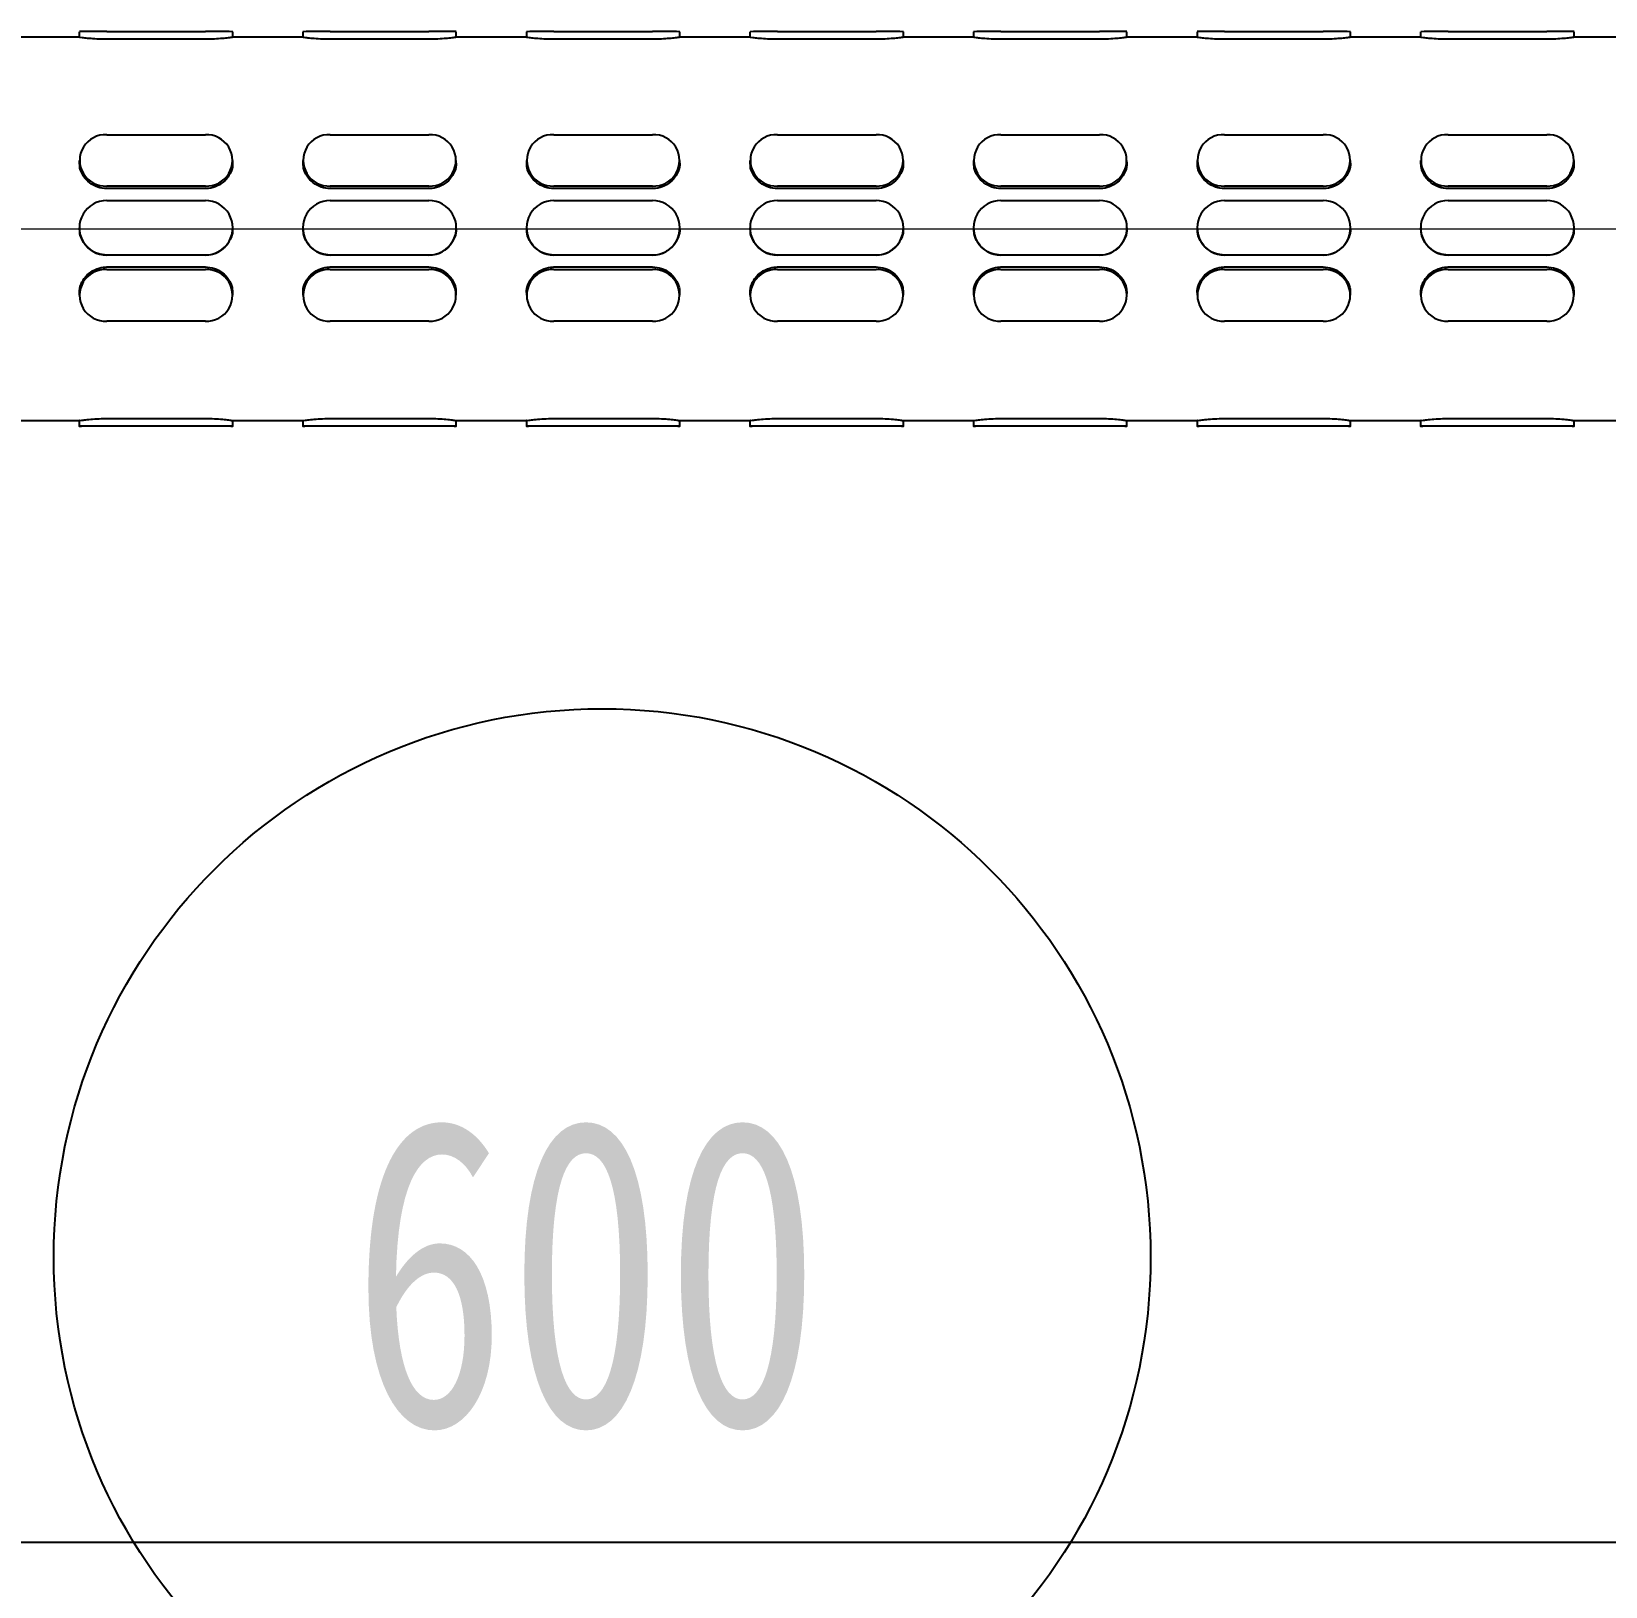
# Model space of a CAD drawing. Extents: x 0 to 951, y -2 to 427.
# Drawn here: x 173.77 to 191.73, y 97.62 to 115.36 of the extents above; entities that cross this region are included whole.
import ezdxf

# ---------------------------------------------------------------- set-up
doc = ezdxf.new("R2010")
doc.units = 0
doc.header["$LTSCALE"] = 23.1
doc.header["$MEASUREMENT"] = 0
doc.linetypes.add('CENTERX2', pattern=[20.32, 12.7, -2.54, 2.54, -2.54])
doc.layers.get('0').update_dxf_attribs({"linetype": 'CONTINUOUS'})
doc.layers.add('10', color=7, linetype='CONTINUOUS')
doc.styles.add('SLDTEXTSTYLE0', font='hyswlongfangsong.ttf')

msp = doc.modelspace()

# ---------------------------------------------------------------- linework, layer by layer
at = {"color": 7, "linetype": 'Continuous', "lineweight": 25}
for p, q in [((174.323, 115.298), (173.515, 115.298)), ((174.319, 115.36), (174.319, 115.297)), ((174.632, 115.362), (175.757, 115.362)), ((174.632, 115.277), (175.757, 115.277)), ((176.873, 115.298), (176.065, 115.298)), ((176.069, 115.297), (176.069, 115.36)), ((176.869, 115.36), (176.869, 115.297)), ((177.182, 115.362), (178.307, 115.362)), ((177.182, 115.277), (178.307, 115.277)), ((179.423, 115.298), (178.615, 115.298)), ((178.619, 115.297), (178.619, 115.36)), ((179.419, 115.36), (179.419, 115.297)), ((179.732, 115.362), (180.857, 115.362)), ((179.732, 115.277), (180.857, 115.277)), ((181.973, 115.298), (181.165, 115.298)), ((181.169, 115.297), (181.169, 115.36)), ((181.969, 115.36), (181.969, 115.297)), ((182.282, 115.362), (183.407, 115.362)), ((182.282, 115.277), (183.407, 115.277)), ((184.523, 115.298), (183.715, 115.298)), ((183.719, 115.297), (183.719, 115.36)), ((184.519, 115.36), (184.519, 115.297)), ((184.832, 115.362), (185.957, 115.362)), ((184.832, 115.277), (185.957, 115.277)), ((187.073, 115.298), (186.265, 115.298)), ((186.269, 115.297), (186.269, 115.36)), ((187.069, 115.36), (187.069, 115.297)), ((187.382, 115.362), (188.507, 115.362)), ((187.382, 115.277), (188.507, 115.277)), ((189.623, 115.298), (188.815, 115.298)), ((188.819, 115.297), (188.819, 115.36)), ((189.619, 115.36), (189.619, 115.297)), ((189.932, 115.362), (191.057, 115.362)), ((189.932, 115.277), (191.057, 115.277)), ((192.173, 115.298), (191.365, 115.298)), ((191.369, 115.297), (191.369, 115.36)), ((174.632, 114.185), (175.757, 114.185)), ((177.182, 114.185), (178.307, 114.185)), ((179.732, 114.185), (180.857, 114.185)), ((182.282, 114.185), (183.407, 114.185)), ((184.832, 114.185), (185.957, 114.185)), ((187.382, 114.185), (188.507, 114.185)), ((189.932, 114.185), (191.057, 114.185)), ((174.319, 113.892), (174.319, 113.87)), ((176.069, 113.87), (176.069, 113.892)), ((176.869, 113.892), (176.869, 113.87)), ((178.619, 113.87), (178.619, 113.892)), ((179.419, 113.892), (179.419, 113.87)), ((181.169, 113.87), (181.169, 113.892)), ((181.969, 113.892), (181.969, 113.87)), ((183.719, 113.87), (183.719, 113.892)), ((184.519, 113.892), (184.519, 113.87)), ((186.269, 113.87), (186.269, 113.892)), ((187.069, 113.892), (187.069, 113.87)), ((188.819, 113.87), (188.819, 113.892)), ((189.619, 113.892), (189.619, 113.87)), ((191.369, 113.87), (191.369, 113.892)), ((175.757, 113.599), (174.632, 113.599)), ((175.757, 113.57), (174.632, 113.57)), ((178.307, 113.599), (177.182, 113.599)), ((178.307, 113.57), (177.182, 113.57)), ((180.857, 113.599), (179.732, 113.599)), ((180.857, 113.57), (179.732, 113.57)), ((183.407, 113.599), (182.282, 113.599)), ((183.407, 113.57), (182.282, 113.57)), ((185.957, 113.599), (184.832, 113.599)), ((185.957, 113.57), (184.832, 113.57)), ((188.507, 113.599), (187.382, 113.599)), ((188.507, 113.57), (187.382, 113.57)), ((191.057, 113.599), (189.932, 113.599)), ((191.057, 113.57), (189.932, 113.57)), ((174.632, 113.436), (175.757, 113.436)), ((177.182, 113.436), (178.307, 113.436)), ((179.732, 113.436), (180.857, 113.436)), ((182.282, 113.436), (183.407, 113.436)), ((184.832, 113.436), (185.957, 113.436)), ((187.382, 113.436), (188.507, 113.436)), ((189.932, 113.436), (191.057, 113.436)), ((174.319, 113.123), (174.319, 113.123)), ((176.069, 113.123), (176.069, 113.123)), ((176.869, 113.123), (176.869, 113.123)), ((178.619, 113.123), (178.619, 113.123)), ((179.419, 113.123), (179.419, 113.123)), ((181.169, 113.123), (181.169, 113.123)), ((181.969, 113.123), (181.969, 113.123)), ((183.719, 113.123), (183.719, 113.123)), ((184.519, 113.123), (184.519, 113.123)), ((186.269, 113.123), (186.269, 113.123)), ((187.069, 113.123), (187.069, 113.123)), ((188.819, 113.123), (188.819, 113.123)), ((189.619, 113.123), (189.619, 113.123)), ((191.369, 113.123), (191.369, 113.123)), ((175.757, 112.811), (174.632, 112.811)), ((175.757, 112.81), (174.632, 112.81)), ((178.307, 112.811), (177.182, 112.811)), ((178.307, 112.81), (177.182, 112.81)), ((180.857, 112.811), (179.732, 112.811)), ((180.857, 112.81), (179.732, 112.81)), ((183.407, 112.811), (182.282, 112.811)), ((183.407, 112.81), (182.282, 112.81)), ((185.957, 112.811), (184.832, 112.811)), ((185.957, 112.81), (184.832, 112.81)), ((188.507, 112.811), (187.382, 112.811)), ((188.507, 112.81), (187.382, 112.81)), ((191.057, 112.811), (189.932, 112.811)), ((191.057, 112.81), (189.932, 112.81)), ((174.632, 112.676), (175.757, 112.676)), ((174.632, 112.647), (175.757, 112.647)), ((177.182, 112.676), (178.307, 112.676)), ((177.182, 112.647), (178.307, 112.647)), ((179.732, 112.676), (180.857, 112.676)), ((179.732, 112.647), (180.857, 112.647)), ((182.282, 112.676), (183.407, 112.676)), ((182.282, 112.647), (183.407, 112.647)), ((184.832, 112.676), (185.957, 112.676)), ((184.832, 112.647), (185.957, 112.647)), ((187.382, 112.676), (188.507, 112.676)), ((187.382, 112.647), (188.507, 112.647)), ((189.932, 112.676), (191.057, 112.676)), ((189.932, 112.647), (191.057, 112.647)), ((174.319, 112.374), (174.319, 112.353)), ((176.069, 112.353), (176.069, 112.374)), ((176.869, 112.374), (176.869, 112.353)), ((178.619, 112.353), (178.619, 112.374)), ((179.419, 112.374), (179.419, 112.353)), ((181.169, 112.353), (181.169, 112.374)), ((181.969, 112.374), (181.969, 112.353)), ((183.719, 112.353), (183.719, 112.374)), ((184.519, 112.374), (184.519, 112.353)), ((186.269, 112.353), (186.269, 112.374)), ((187.069, 112.374), (187.069, 112.353)), ((188.819, 112.353), (188.819, 112.374)), ((189.619, 112.374), (189.619, 112.353)), ((191.369, 112.353), (191.369, 112.374)), ((175.757, 112.059), (174.632, 112.059)), ((178.307, 112.059), (177.182, 112.059)), ((180.857, 112.059), (179.732, 112.059)), ((183.407, 112.059), (182.282, 112.059)), ((185.957, 112.059), (184.832, 112.059)), ((188.507, 112.059), (187.382, 112.059)), ((191.057, 112.059), (189.932, 112.059)), ((173.516, 110.923), (174.324, 110.923)), ((174.319, 110.924), (174.319, 110.861)), ((174.632, 110.947), (175.757, 110.947)), ((174.632, 110.862), (175.757, 110.862)), ((175.757, 110.859), (174.632, 110.859)), ((176.066, 110.923), (176.874, 110.923)), ((176.069, 110.861), (176.069, 110.924)), ((176.869, 110.924), (176.869, 110.861)), ((177.182, 110.947), (178.307, 110.947)), ((177.182, 110.862), (178.307, 110.862)), ((178.307, 110.859), (177.182, 110.859)), ((178.616, 110.923), (179.424, 110.923)), ((178.619, 110.861), (178.619, 110.924)), ((179.419, 110.924), (179.419, 110.861)), ((179.732, 110.947), (180.857, 110.947)), ((179.732, 110.862), (180.857, 110.862)), ((180.857, 110.859), (179.732, 110.859)), ((181.166, 110.923), (181.974, 110.923)), ((181.169, 110.861), (181.169, 110.924)), ((181.969, 110.924), (181.969, 110.861)), ((182.282, 110.947), (183.407, 110.947)), ((182.282, 110.862), (183.407, 110.862)), ((183.407, 110.859), (182.282, 110.859)), ((183.716, 110.923), (184.524, 110.923)), ((183.719, 110.861), (183.719, 110.924)), ((184.519, 110.924), (184.519, 110.861)), ((184.832, 110.947), (185.957, 110.947)), ((184.832, 110.862), (185.957, 110.862)), ((185.957, 110.859), (184.832, 110.859)), ((186.266, 110.923), (187.074, 110.923)), ((186.269, 110.861), (186.269, 110.924)), ((187.069, 110.924), (187.069, 110.861)), ((187.382, 110.947), (188.507, 110.947)), ((187.382, 110.862), (188.507, 110.862)), ((188.507, 110.859), (187.382, 110.859)), ((188.816, 110.923), (189.624, 110.923)), ((188.819, 110.861), (188.819, 110.924)), ((189.619, 110.924), (189.619, 110.861)), ((189.932, 110.947), (191.057, 110.947)), ((189.932, 110.862), (191.057, 110.862)), ((191.057, 110.859), (189.932, 110.859)), ((191.366, 110.923), (192.174, 110.923)), ((191.369, 110.861), (191.369, 110.924))]:
    msp.add_line(p, q, dxfattribs=at)
at = {"color": 7, "linetype": 'Continuous', "lineweight": 25, "flags": 128}
for points in [[(174.632, 110.859), (174.512, 110.859), (174.411, 110.859), (174.343, 110.86), (174.319, 110.861), (174.343, 110.861), (174.411, 110.862), (174.512, 110.862), (174.632, 110.862)], [(175.757, 110.862), (175.877, 110.862), (175.978, 110.862), (176.046, 110.861), (176.069, 110.861), (176.046, 110.86), (175.978, 110.859), (175.877, 110.859), (175.757, 110.859)], [(177.182, 110.859), (177.062, 110.859), (176.961, 110.859), (176.893, 110.86), (176.869, 110.861), (176.893, 110.861), (176.961, 110.862), (177.062, 110.862), (177.182, 110.862)], [(178.307, 110.862), (178.427, 110.862), (178.528, 110.862), (178.596, 110.861), (178.619, 110.861), (178.596, 110.86), (178.528, 110.859), (178.427, 110.859), (178.307, 110.859)], [(179.732, 110.859), (179.612, 110.859), (179.511, 110.859), (179.443, 110.86), (179.419, 110.861), (179.443, 110.861), (179.511, 110.862), (179.612, 110.862), (179.732, 110.862)], [(180.857, 110.862), (180.977, 110.862), (181.078, 110.862), (181.146, 110.861), (181.169, 110.861), (181.146, 110.86), (181.078, 110.859), (180.977, 110.859), (180.857, 110.859)], [(182.282, 110.859), (182.162, 110.859), (182.061, 110.859), (181.993, 110.86), (181.969, 110.861), (181.993, 110.861), (182.061, 110.862), (182.162, 110.862), (182.282, 110.862)], [(183.407, 110.862), (183.527, 110.862), (183.628, 110.862), (183.696, 110.861), (183.719, 110.861), (183.696, 110.86), (183.628, 110.859), (183.527, 110.859), (183.407, 110.859)], [(184.832, 110.859), (184.712, 110.859), (184.611, 110.859), (184.543, 110.86), (184.519, 110.861), (184.543, 110.861), (184.611, 110.862), (184.712, 110.862), (184.832, 110.862)], [(185.957, 110.862), (186.077, 110.862), (186.178, 110.862), (186.246, 110.861), (186.269, 110.861), (186.246, 110.86), (186.178, 110.859), (186.077, 110.859), (185.957, 110.859)], [(187.382, 110.859), (187.262, 110.859), (187.161, 110.859), (187.093, 110.86), (187.069, 110.861), (187.093, 110.861), (187.161, 110.862), (187.262, 110.862), (187.382, 110.862)], [(188.507, 110.862), (188.627, 110.862), (188.728, 110.862), (188.796, 110.861), (188.819, 110.861), (188.796, 110.86), (188.728, 110.859), (188.627, 110.859), (188.507, 110.859)], [(189.932, 110.859), (189.812, 110.859), (189.711, 110.859), (189.643, 110.86), (189.619, 110.861), (189.643, 110.861), (189.711, 110.862), (189.812, 110.862), (189.932, 110.862)], [(191.057, 110.862), (191.177, 110.862), (191.278, 110.862), (191.346, 110.861), (191.369, 110.861), (191.346, 110.86), (191.278, 110.859), (191.177, 110.859), (191.057, 110.859)]]:
    msp.add_lwpolyline(points, dxfattribs=at)
at = {"color": 1}
msp.add_circle((180.283, 101.381), 6.255, dxfattribs=at)
at = {"color": 7, "linetype": 'Continuous', "lineweight": 25}
for centre, radius, start, end in [((174.554, 101.737), 13.626, 89.6715, 90.9856), ((175.835, 101.737), 13.625, 89.0144, 90.3286), ((177.104, 101.737), 13.625, 89.6714, 90.9856), ((178.385, 101.737), 13.626, 89.0144, 90.3285), ((179.654, 101.737), 13.625, 89.6715, 90.9856), ((180.935, 101.737), 13.625, 89.0144, 90.3285), ((182.204, 101.736), 13.626, 89.6715, 90.9856), ((183.485, 101.737), 13.625, 89.0144, 90.3286), ((184.754, 101.737), 13.625, 89.6715, 90.9856), ((186.035, 101.737), 13.626, 89.0144, 90.3285), ((187.304, 101.737), 13.626, 89.6715, 90.9856), ((188.585, 101.737), 13.625, 89.0144, 90.3286), ((189.854, 101.737), 13.625, 89.6714, 90.9856), ((191.135, 101.737), 13.626, 89.0144, 90.3285), ((174.617, 113.892), 0.293, 87.0357, 272.9643), ((175.772, 113.892), 0.293, 267.0352, 92.9648), ((177.167, 113.892), 0.293, 87.0352, 272.9648), ((178.322, 113.892), 0.293, 267.0357, 92.9643), ((179.717, 113.892), 0.293, 87.0357, 272.9643), ((180.872, 113.892), 0.293, 267.0357, 92.9643), ((182.267, 113.892), 0.293, 87.035, 272.965), ((183.422, 113.892), 0.293, 267.0352, 92.9648), ((184.817, 113.892), 0.293, 87.0357, 272.9643), ((185.972, 113.892), 0.293, 267.0357, 92.9643), ((187.367, 113.892), 0.293, 87.0357, 272.9643), ((188.522, 113.892), 0.293, 267.0352, 92.9648), ((189.917, 113.892), 0.293, 87.0352, 272.9648), ((191.072, 113.892), 0.293, 267.0357, 92.9643), ((174.632, 113.123), 0.312, 89.9994, 270.0006), ((175.757, 113.123), 0.312, 269.999, 90.001), ((177.182, 113.123), 0.312, 89.999, 270.001), ((178.307, 113.123), 0.312, 269.9994, 90.0006), ((179.732, 113.123), 0.312, 89.9994, 270.0006), ((180.857, 113.123), 0.312, 269.9994, 90.0006), ((182.282, 113.123), 0.312, 89.9988, 270.0012), ((183.407, 113.123), 0.312, 269.999, 90.001), ((184.832, 113.123), 0.312, 89.9994, 270.0006), ((185.957, 113.123), 0.312, 269.9994, 90.0006), ((187.382, 113.123), 0.312, 89.9994, 270.0006), ((188.507, 113.123), 0.312, 269.999, 90.001), ((189.932, 113.123), 0.312, 89.999, 270.001), ((191.057, 113.123), 0.312, 269.9994, 90.0006), ((174.618, 112.353), 0.295, 87.228, 272.772), ((175.771, 112.353), 0.295, 267.2276, 92.7724), ((177.168, 112.353), 0.295, 87.2276, 272.7724), ((178.321, 112.353), 0.295, 267.228, 92.772), ((179.718, 112.353), 0.295, 87.228, 272.772), ((180.871, 112.353), 0.295, 267.228, 92.772), ((182.268, 112.353), 0.295, 87.2273, 272.7727), ((183.421, 112.353), 0.295, 267.2276, 92.7724), ((184.818, 112.353), 0.295, 87.228, 272.772), ((185.971, 112.353), 0.295, 267.228, 92.772), ((187.368, 112.353), 0.295, 87.228, 272.772), ((188.521, 112.353), 0.295, 267.2276, 92.7724), ((189.918, 112.353), 0.295, 87.2276, 272.7724), ((191.071, 112.353), 0.295, 267.228, 92.772)]:
    msp.add_arc(centre, radius, start, end, dxfattribs=at)
for points, knots in [([(174.323, 115.298), (174.322, 115.298), (174.319, 115.298), (174.347, 115.295), (174.405, 115.288), (174.492, 115.281), (174.573, 115.278), (174.62, 115.277), (174.632, 115.277)], [0, 0, 0, 0, 0.0464371, 0.2643882, 0.4831112, 0.703781, 0.9245719, 1, 1, 1, 1]), ([(175.757, 115.277), (175.792, 115.278), (175.862, 115.279), (175.955, 115.286), (176.025, 115.293), (176.064, 115.298), (176.065, 115.297), (176.065, 115.297)], [0, 0, 0, 0, 0.218971, 0.437884, 0.658211, 0.879474, 1, 1, 1, 1]), ([(176.873, 115.298), (176.872, 115.298), (176.869, 115.298), (176.897, 115.295), (176.955, 115.288), (177.043, 115.281), (177.123, 115.278), (177.17, 115.277), (177.182, 115.277)], [0, 0, 0, 0, 0.046437, 0.26439, 0.483112, 0.703782, 0.924572, 1, 1, 1, 1]), ([(178.307, 115.277), (178.342, 115.278), (178.412, 115.279), (178.505, 115.286), (178.575, 115.293), (178.614, 115.298), (178.615, 115.297), (178.615, 115.297)], [0, 0, 0, 0, 0.218964, 0.437886, 0.658208, 0.879473, 1, 1, 1, 1]), ([(179.423, 115.298), (179.422, 115.298), (179.419, 115.298), (179.447, 115.295), (179.505, 115.288), (179.593, 115.281), (179.673, 115.278), (179.72, 115.277), (179.732, 115.277)], [0, 0, 0, 0, 0.046437, 0.26439, 0.483112, 0.703782, 0.924572, 1, 1, 1, 1]), ([(180.857, 115.277), (180.892, 115.278), (180.962, 115.279), (181.055, 115.286), (181.125, 115.293), (181.164, 115.298), (181.165, 115.297), (181.165, 115.297)], [0, 0, 0, 0, 0.218971, 0.437885, 0.658207, 0.879474, 1, 1, 1, 1]), ([(181.973, 115.298), (181.972, 115.298), (181.969, 115.298), (181.997, 115.295), (182.055, 115.288), (182.143, 115.281), (182.223, 115.278), (182.27, 115.277), (182.282, 115.277)], [0, 0, 0, 0, 0.0464373, 0.2643898, 0.4831119, 0.7037746, 0.9245722, 1, 1, 1, 1]), ([(183.407, 115.277), (183.442, 115.278), (183.512, 115.279), (183.605, 115.286), (183.675, 115.293), (183.714, 115.298), (183.715, 115.297), (183.715, 115.297)], [0, 0, 0, 0, 0.218971, 0.437884, 0.658211, 0.879474, 1, 1, 1, 1]), ([(184.523, 115.298), (184.522, 115.298), (184.519, 115.298), (184.547, 115.295), (184.605, 115.288), (184.693, 115.281), (184.773, 115.278), (184.82, 115.277), (184.832, 115.277)], [0, 0, 0, 0, 0.046437, 0.26439, 0.483112, 0.703782, 0.924572, 1, 1, 1, 1]), ([(185.957, 115.277), (185.992, 115.278), (186.062, 115.279), (186.155, 115.286), (186.225, 115.293), (186.264, 115.298), (186.265, 115.297), (186.265, 115.297)], [0, 0, 0, 0, 0.218972, 0.437886, 0.658209, 0.879473, 1, 1, 1, 1]), ([(187.073, 115.298), (187.072, 115.298), (187.069, 115.298), (187.097, 115.295), (187.155, 115.288), (187.242, 115.281), (187.323, 115.278), (187.37, 115.277), (187.382, 115.277)], [0, 0, 0, 0, 0.046437, 0.264389, 0.483117, 0.70378, 0.924572, 1, 1, 1, 1]), ([(188.507, 115.277), (188.542, 115.278), (188.612, 115.279), (188.705, 115.286), (188.775, 115.293), (188.814, 115.298), (188.815, 115.297), (188.815, 115.297)], [0, 0, 0, 0, 0.218971, 0.437884, 0.658211, 0.879474, 1, 1, 1, 1]), ([(189.623, 115.298), (189.622, 115.298), (189.619, 115.298), (189.647, 115.295), (189.705, 115.288), (189.793, 115.281), (189.873, 115.278), (189.92, 115.277), (189.932, 115.277)], [0, 0, 0, 0, 0.046437, 0.26439, 0.483112, 0.703782, 0.924572, 1, 1, 1, 1]), ([(191.057, 115.277), (191.092, 115.278), (191.162, 115.279), (191.255, 115.286), (191.325, 115.293), (191.364, 115.298), (191.365, 115.297), (191.365, 115.297)], [0, 0, 0, 0, 0.218964, 0.437886, 0.658208, 0.879473, 1, 1, 1, 1]), ([(174.632, 113.57), (174.597, 113.573), (174.527, 113.58), (174.434, 113.632), (174.364, 113.709), (174.323, 113.793), (174.323, 113.848), (174.323, 113.87)], [0, 0, 0, 0, 0.21325, 0.426445, 0.641011, 0.856494, 1, 1, 1, 1]), ([(176.066, 113.87), (176.067, 113.859), (176.071, 113.816), (176.043, 113.74), (175.984, 113.656), (175.896, 113.596), (175.816, 113.572), (175.769, 113.57), (175.757, 113.57)], [0, 0, 0, 0, 0.070496, 0.28295, 0.496154, 0.711255, 0.926475, 1, 1, 1, 1]), ([(177.182, 113.57), (177.147, 113.573), (177.077, 113.58), (176.984, 113.632), (176.914, 113.709), (176.873, 113.793), (176.873, 113.848), (176.873, 113.87)], [0, 0, 0, 0, 0.213249, 0.426443, 0.641013, 0.856495, 1, 1, 1, 1]), ([(178.616, 113.87), (178.617, 113.859), (178.621, 113.816), (178.593, 113.74), (178.534, 113.656), (178.446, 113.596), (178.366, 113.572), (178.319, 113.57), (178.307, 113.57)], [0, 0, 0, 0, 0.070496, 0.282952, 0.496157, 0.711254, 0.926482, 1, 1, 1, 1]), ([(179.732, 113.57), (179.697, 113.573), (179.627, 113.58), (179.534, 113.632), (179.464, 113.709), (179.423, 113.793), (179.423, 113.848), (179.423, 113.87)], [0, 0, 0, 0, 0.21325, 0.426445, 0.641011, 0.856494, 1, 1, 1, 1]), ([(181.166, 113.87), (181.167, 113.859), (181.171, 113.816), (181.143, 113.74), (181.084, 113.656), (180.996, 113.596), (180.916, 113.572), (180.869, 113.57), (180.857, 113.57)], [0, 0, 0, 0, 0.070496, 0.28295, 0.496154, 0.711255, 0.926475, 1, 1, 1, 1]), ([(182.282, 113.57), (182.247, 113.573), (182.177, 113.58), (182.084, 113.632), (182.014, 113.709), (181.973, 113.793), (181.973, 113.848), (181.973, 113.87)], [0, 0, 0, 0, 0.213249, 0.426443, 0.641013, 0.856495, 1, 1, 1, 1]), ([(183.716, 113.87), (183.717, 113.859), (183.721, 113.816), (183.693, 113.74), (183.634, 113.656), (183.546, 113.596), (183.466, 113.572), (183.419, 113.57), (183.407, 113.57)], [0, 0, 0, 0, 0.070496, 0.28295, 0.496154, 0.711255, 0.926475, 1, 1, 1, 1]), ([(184.832, 113.57), (184.797, 113.573), (184.727, 113.58), (184.634, 113.632), (184.564, 113.709), (184.523, 113.793), (184.523, 113.848), (184.523, 113.87)], [0, 0, 0, 0, 0.213249, 0.426443, 0.641013, 0.856495, 1, 1, 1, 1]), ([(186.266, 113.87), (186.267, 113.859), (186.271, 113.816), (186.243, 113.74), (186.184, 113.656), (186.096, 113.596), (186.016, 113.572), (185.969, 113.57), (185.957, 113.57)], [0, 0, 0, 0, 0.070496, 0.282948, 0.496153, 0.711255, 0.926475, 1, 1, 1, 1]), ([(187.382, 113.57), (187.347, 113.573), (187.277, 113.58), (187.184, 113.632), (187.114, 113.709), (187.073, 113.793), (187.073, 113.848), (187.073, 113.87)], [0, 0, 0, 0, 0.213243, 0.426444, 0.64101, 0.856494, 1, 1, 1, 1]), ([(188.816, 113.87), (188.817, 113.859), (188.821, 113.816), (188.793, 113.74), (188.734, 113.656), (188.646, 113.596), (188.566, 113.572), (188.519, 113.57), (188.507, 113.57)], [0, 0, 0, 0, 0.070496, 0.28295, 0.496154, 0.711255, 0.926475, 1, 1, 1, 1]), ([(189.932, 113.57), (189.897, 113.573), (189.827, 113.58), (189.734, 113.632), (189.664, 113.709), (189.623, 113.793), (189.623, 113.848), (189.623, 113.87)], [0, 0, 0, 0, 0.213249, 0.426443, 0.641013, 0.856495, 1, 1, 1, 1]), ([(191.366, 113.87), (191.367, 113.859), (191.371, 113.816), (191.343, 113.74), (191.284, 113.656), (191.196, 113.596), (191.116, 113.572), (191.069, 113.57), (191.057, 113.57)], [0, 0, 0, 0, 0.070496, 0.282949, 0.496158, 0.711254, 0.926475, 1, 1, 1, 1]), ([(174.632, 112.81), (174.597, 112.814), (174.527, 112.821), (174.434, 112.874), (174.364, 112.953), (174.323, 113.041), (174.323, 113.1), (174.323, 113.123)], [0, 0, 0, 0, 0.21325, 0.426445, 0.641011, 0.856495, 1, 1, 1, 1]), ([(176.066, 113.123), (176.067, 113.111), (176.071, 113.065), (176.043, 112.986), (175.984, 112.899), (175.896, 112.837), (175.816, 112.812), (175.769, 112.811), (175.757, 112.81)], [0, 0, 0, 0, 0.070497, 0.28295, 0.496154, 0.711255, 0.926475, 1, 1, 1, 1]), ([(177.182, 112.81), (177.147, 112.814), (177.077, 112.821), (176.984, 112.874), (176.914, 112.953), (176.873, 113.041), (176.873, 113.1), (176.873, 113.123)], [0, 0, 0, 0, 0.213249, 0.426443, 0.641013, 0.856496, 1, 1, 1, 1]), ([(178.616, 113.123), (178.617, 113.111), (178.621, 113.065), (178.593, 112.986), (178.534, 112.899), (178.446, 112.837), (178.366, 112.812), (178.319, 112.811), (178.307, 112.81)], [0, 0, 0, 0, 0.070497, 0.282952, 0.496157, 0.711254, 0.926482, 1, 1, 1, 1]), ([(179.732, 112.81), (179.697, 112.814), (179.627, 112.821), (179.534, 112.874), (179.464, 112.953), (179.423, 113.041), (179.423, 113.1), (179.423, 113.123)], [0, 0, 0, 0, 0.21325, 0.426445, 0.641011, 0.856495, 1, 1, 1, 1]), ([(181.166, 113.123), (181.167, 113.111), (181.171, 113.065), (181.143, 112.986), (181.084, 112.899), (180.996, 112.837), (180.916, 112.812), (180.869, 112.811), (180.857, 112.81)], [0, 0, 0, 0, 0.070497, 0.28295, 0.496154, 0.711255, 0.926475, 1, 1, 1, 1]), ([(182.282, 112.81), (182.247, 112.814), (182.177, 112.821), (182.084, 112.874), (182.014, 112.953), (181.973, 113.041), (181.973, 113.1), (181.973, 113.123)], [0, 0, 0, 0, 0.213249, 0.426443, 0.641013, 0.856496, 1, 1, 1, 1]), ([(183.716, 113.123), (183.717, 113.111), (183.721, 113.065), (183.693, 112.986), (183.634, 112.899), (183.546, 112.837), (183.466, 112.812), (183.419, 112.811), (183.407, 112.81)], [0, 0, 0, 0, 0.070497, 0.28295, 0.496154, 0.711255, 0.926475, 1, 1, 1, 1]), ([(184.832, 112.81), (184.797, 112.814), (184.727, 112.821), (184.634, 112.874), (184.564, 112.953), (184.523, 113.041), (184.523, 113.1), (184.523, 113.123)], [0, 0, 0, 0, 0.213249, 0.426443, 0.641013, 0.856496, 1, 1, 1, 1]), ([(186.266, 113.123), (186.267, 113.111), (186.271, 113.065), (186.243, 112.986), (186.184, 112.899), (186.096, 112.837), (186.016, 112.812), (185.969, 112.811), (185.957, 112.81)], [0, 0, 0, 0, 0.070497, 0.282948, 0.496153, 0.711255, 0.926475, 1, 1, 1, 1]), ([(187.382, 112.81), (187.347, 112.814), (187.277, 112.821), (187.184, 112.874), (187.114, 112.953), (187.073, 113.041), (187.073, 113.1), (187.073, 113.123)], [0, 0, 0, 0, 0.213243, 0.426444, 0.641011, 0.856495, 1, 1, 1, 1]), ([(188.816, 113.123), (188.817, 113.111), (188.821, 113.065), (188.793, 112.986), (188.734, 112.899), (188.646, 112.837), (188.566, 112.812), (188.519, 112.811), (188.507, 112.81)], [0, 0, 0, 0, 0.070497, 0.28295, 0.496154, 0.711255, 0.926475, 1, 1, 1, 1]), ([(189.932, 112.81), (189.897, 112.814), (189.827, 112.821), (189.734, 112.874), (189.664, 112.953), (189.623, 113.041), (189.623, 113.1), (189.623, 113.123)], [0, 0, 0, 0, 0.213249, 0.426443, 0.641013, 0.856496, 1, 1, 1, 1]), ([(191.366, 113.123), (191.367, 113.111), (191.371, 113.065), (191.343, 112.986), (191.284, 112.899), (191.196, 112.837), (191.116, 112.812), (191.069, 112.811), (191.057, 112.81)], [0, 0, 0, 0, 0.070497, 0.282949, 0.496158, 0.711254, 0.926475, 1, 1, 1, 1]), ([(174.323, 112.374), (174.322, 112.385), (174.318, 112.429), (174.346, 112.505), (174.405, 112.589), (174.492, 112.65), (174.573, 112.674), (174.62, 112.675), (174.632, 112.676)], [0, 0, 0, 0, 0.070496, 0.282948, 0.496153, 0.711255, 0.926475, 1, 1, 1, 1]), ([(175.757, 112.676), (175.792, 112.673), (175.862, 112.666), (175.955, 112.613), (176.025, 112.536), (176.066, 112.452), (176.066, 112.396), (176.066, 112.374)], [0, 0, 0, 0, 0.213249, 0.426443, 0.641013, 0.856495, 1, 1, 1, 1]), ([(176.873, 112.374), (176.872, 112.385), (176.868, 112.429), (176.896, 112.505), (176.955, 112.589), (177.042, 112.65), (177.123, 112.674), (177.17, 112.675), (177.182, 112.676)], [0, 0, 0, 0, 0.070496, 0.282949, 0.496154, 0.711256, 0.926475, 1, 1, 1, 1]), ([(178.307, 112.676), (178.342, 112.673), (178.412, 112.666), (178.505, 112.613), (178.575, 112.536), (178.616, 112.452), (178.616, 112.396), (178.616, 112.374)], [0, 0, 0, 0, 0.213243, 0.426444, 0.641011, 0.856494, 1, 1, 1, 1]), ([(179.423, 112.374), (179.422, 112.385), (179.418, 112.429), (179.446, 112.505), (179.505, 112.589), (179.592, 112.65), (179.673, 112.674), (179.72, 112.675), (179.732, 112.676)], [0, 0, 0, 0, 0.070496, 0.28295, 0.496154, 0.711256, 0.926475, 1, 1, 1, 1]), ([(180.857, 112.676), (180.892, 112.673), (180.962, 112.666), (181.055, 112.613), (181.125, 112.536), (181.166, 112.452), (181.166, 112.396), (181.166, 112.374)], [0, 0, 0, 0, 0.21325, 0.426444, 0.641009, 0.856494, 1, 1, 1, 1]), ([(181.973, 112.374), (181.972, 112.385), (181.968, 112.429), (181.996, 112.505), (182.055, 112.589), (182.142, 112.65), (182.223, 112.674), (182.27, 112.675), (182.282, 112.676)], [0, 0, 0, 0, 0.070496, 0.282949, 0.496153, 0.711249, 0.926475, 1, 1, 1, 1]), ([(183.407, 112.676), (183.442, 112.673), (183.512, 112.666), (183.605, 112.613), (183.675, 112.536), (183.716, 112.452), (183.716, 112.396), (183.716, 112.374)], [0, 0, 0, 0, 0.213249, 0.426443, 0.641013, 0.856495, 1, 1, 1, 1]), ([(184.523, 112.374), (184.522, 112.385), (184.518, 112.429), (184.546, 112.505), (184.605, 112.589), (184.692, 112.65), (184.773, 112.674), (184.82, 112.675), (184.832, 112.676)], [0, 0, 0, 0, 0.070496, 0.282949, 0.496154, 0.711256, 0.926475, 1, 1, 1, 1]), ([(185.957, 112.676), (185.992, 112.673), (186.062, 112.666), (186.155, 112.613), (186.225, 112.536), (186.266, 112.452), (186.266, 112.396), (186.266, 112.374)], [0, 0, 0, 0, 0.21325, 0.426445, 0.641011, 0.856494, 1, 1, 1, 1]), ([(187.073, 112.374), (187.072, 112.385), (187.068, 112.429), (187.096, 112.505), (187.155, 112.589), (187.242, 112.65), (187.323, 112.674), (187.37, 112.675), (187.382, 112.676)], [0, 0, 0, 0, 0.070496, 0.282948, 0.496158, 0.711254, 0.926475, 1, 1, 1, 1]), ([(188.507, 112.676), (188.542, 112.673), (188.612, 112.666), (188.705, 112.613), (188.775, 112.536), (188.816, 112.452), (188.816, 112.396), (188.816, 112.374)], [0, 0, 0, 0, 0.213249, 0.426443, 0.641013, 0.856495, 1, 1, 1, 1]), ([(189.623, 112.374), (189.622, 112.385), (189.618, 112.429), (189.646, 112.505), (189.705, 112.589), (189.792, 112.65), (189.873, 112.674), (189.92, 112.675), (189.932, 112.676)], [0, 0, 0, 0, 0.070496, 0.282949, 0.496154, 0.711256, 0.926475, 1, 1, 1, 1]), ([(191.057, 112.676), (191.092, 112.673), (191.162, 112.666), (191.255, 112.613), (191.325, 112.536), (191.366, 112.452), (191.366, 112.396), (191.366, 112.374)], [0, 0, 0, 0, 0.213243, 0.426444, 0.641011, 0.856494, 1, 1, 1, 1]), ([(174.324, 110.924), (174.322, 110.923), (174.317, 110.923), (174.346, 110.928), (174.405, 110.935), (174.492, 110.943), (174.573, 110.947), (174.62, 110.947), (174.632, 110.947)], [0, 0, 0, 0, 0.094163, 0.301206, 0.508982, 0.718607, 0.928347, 1, 1, 1, 1]), ([(175.757, 110.947), (175.792, 110.947), (175.862, 110.946), (175.955, 110.938), (176.026, 110.93), (176.067, 110.924), (176.066, 110.924), (176.066, 110.923)], [0, 0, 0, 0, 0.208001, 0.415948, 0.625238, 0.835417, 1, 1, 1, 1]), ([(176.874, 110.924), (176.872, 110.923), (176.867, 110.923), (176.896, 110.928), (176.955, 110.935), (177.042, 110.943), (177.123, 110.947), (177.17, 110.947), (177.182, 110.947)], [0, 0, 0, 0, 0.094163, 0.301207, 0.508983, 0.718607, 0.928347, 1, 1, 1, 1]), ([(178.307, 110.947), (178.342, 110.947), (178.412, 110.946), (178.505, 110.938), (178.576, 110.93), (178.617, 110.924), (178.616, 110.924), (178.616, 110.923)], [0, 0, 0, 0, 0.207995, 0.41595, 0.625235, 0.835416, 1, 1, 1, 1]), ([(179.424, 110.924), (179.422, 110.923), (179.417, 110.923), (179.446, 110.928), (179.505, 110.935), (179.592, 110.943), (179.673, 110.947), (179.72, 110.947), (179.732, 110.947)], [0, 0, 0, 0, 0.094164, 0.301208, 0.508983, 0.718608, 0.928347, 1, 1, 1, 1]), ([(180.857, 110.947), (180.892, 110.947), (180.962, 110.946), (181.055, 110.938), (181.125, 110.93), (181.167, 110.924), (181.166, 110.924), (181.166, 110.923)], [0, 0, 0, 0, 0.208002, 0.415949, 0.625234, 0.835417, 1, 1, 1, 1]), ([(181.974, 110.924), (181.972, 110.923), (181.967, 110.923), (181.996, 110.928), (182.055, 110.935), (182.142, 110.943), (182.223, 110.947), (182.27, 110.947), (182.282, 110.947)], [0, 0, 0, 0, 0.094163, 0.301207, 0.508982, 0.718601, 0.928347, 1, 1, 1, 1]), ([(183.407, 110.947), (183.442, 110.947), (183.512, 110.946), (183.605, 110.938), (183.676, 110.93), (183.717, 110.924), (183.716, 110.924), (183.716, 110.923)], [0, 0, 0, 0, 0.208001, 0.415948, 0.625238, 0.835417, 1, 1, 1, 1]), ([(184.524, 110.924), (184.522, 110.923), (184.517, 110.923), (184.546, 110.928), (184.605, 110.935), (184.692, 110.943), (184.773, 110.947), (184.82, 110.947), (184.832, 110.947)], [0, 0, 0, 0, 0.094163, 0.301207, 0.508983, 0.718607, 0.928347, 1, 1, 1, 1]), ([(185.957, 110.947), (185.992, 110.947), (186.062, 110.946), (186.155, 110.938), (186.226, 110.93), (186.267, 110.924), (186.266, 110.924), (186.266, 110.923)], [0, 0, 0, 0, 0.208002, 0.41595, 0.625235, 0.835416, 1, 1, 1, 1]), ([(187.074, 110.924), (187.072, 110.923), (187.067, 110.923), (187.096, 110.928), (187.155, 110.935), (187.242, 110.943), (187.323, 110.947), (187.37, 110.947), (187.382, 110.947)], [0, 0, 0, 0, 0.094164, 0.301206, 0.508987, 0.718606, 0.928347, 1, 1, 1, 1]), ([(188.507, 110.947), (188.542, 110.947), (188.612, 110.946), (188.705, 110.938), (188.776, 110.93), (188.817, 110.924), (188.816, 110.924), (188.816, 110.923)], [0, 0, 0, 0, 0.208001, 0.415948, 0.625238, 0.835417, 1, 1, 1, 1]), ([(189.624, 110.924), (189.622, 110.923), (189.617, 110.923), (189.646, 110.928), (189.705, 110.935), (189.792, 110.943), (189.873, 110.947), (189.92, 110.947), (189.932, 110.947)], [0, 0, 0, 0, 0.094163, 0.301207, 0.508983, 0.718607, 0.928347, 1, 1, 1, 1]), ([(191.057, 110.947), (191.092, 110.947), (191.162, 110.946), (191.255, 110.938), (191.326, 110.93), (191.367, 110.924), (191.366, 110.924), (191.366, 110.923)], [0, 0, 0, 0, 0.207995, 0.415949, 0.625235, 0.835416, 1, 1, 1, 1])]:
    msp.add_open_spline(points, degree=3, knots=knots, dxfattribs=at)
at = {"layer": '10', "linetype": 'CENTERX2', "lineweight": 18}
msp.add_line((136.645, 113.11), (224.492, 113.11), dxfattribs=at)
at = {"layer": '10'}
msp.add_line((137.774, 98.129), (217.614, 98.129), dxfattribs=at)

# ---------------------------------------------------------------- texts
at = {"layer": '10', "insert": (180.099, 102.961), "char_height": 3.5, "attachment_point": 2, "style": 'SLDTEXTSTYLE0'}
msp.add_mtext('\\A1;{600}', dxfattribs=at)

doc.saveas('drawing.dxf')
